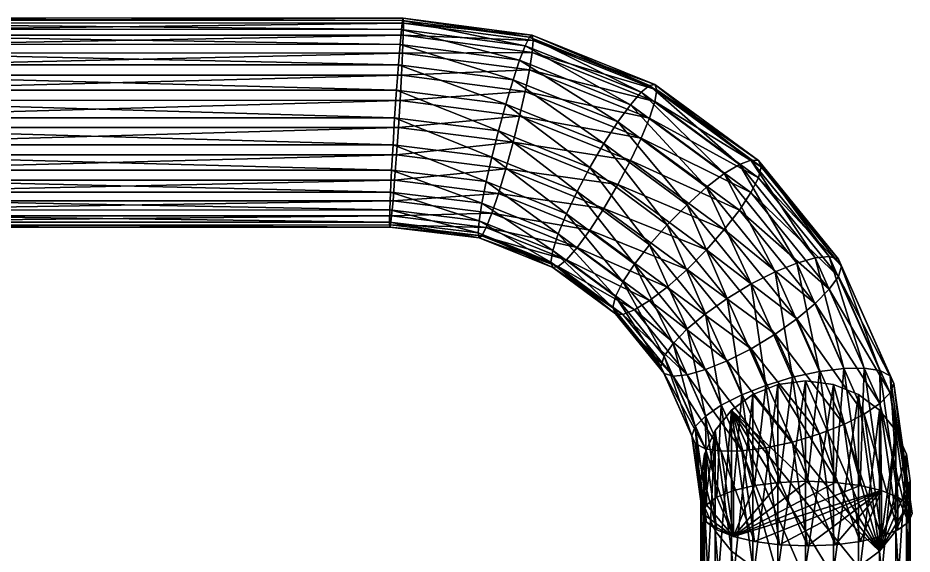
# Model space of a CAD drawing. Extents: x -41.6 to 42.5, y -37.8 to 42.9.
# Drawn here: x 30.12 to 41, y 36.38 to 42.91 of the extents above; entities that cross this region are included whole.
import ezdxf

# ---------------------------------------------------------------- set-up
doc = ezdxf.new("R2010")
doc.units = 0
doc.layers.add('VASSCRM', color=2, linetype='CONTINUOUS')

msp = doc.modelspace()

# ---------------------------------------------------------------- meshes
at = {"layer": 'VASSCRM', "color": 0}
mesh = msp.add_polyface(dxfattribs=at)
corners = [(23.225, 41.238), (23.225, 40.93), (34.725, 41.238), (23.225, 40.68), (34.702, 40.931), (23.225, 40.496), (34.682, 40.682), (23.225, 40.386), (34.665, 40.498), (23.225, 40.358), (34.651, 40.389), (23.225, 40.42), (34.643, 40.361), (23.225, 40.567), (34.64, 40.422), (23.225, 40.784), (34.643, 40.57), (23.225, 41.053), (34.651, 40.786), (23.225, 41.36), (34.665, 41.055), (23.225, 41.69), (34.682, 41.362), (23.225, 42.026), (34.702, 41.69), (23.225, 42.334), (34.725, 42.026), (23.225, 42.584), (34.748, 42.333), (23.225, 42.767), (34.768, 42.582), (23.225, 41.903), (23.225, 41.574), (34.768, 41.902), (34.748, 41.573), (11.725, 40.93), (11.725, 40.68), (11.725, 40.496), (11.725, 40.386), (11.725, 40.358), (11.725, 40.42), (11.725, 40.567), (11.725, 40.784), (11.725, 41.053), (11.725, 41.36), (11.725, 41.69), (11.725, 42.026), (11.725, 42.334), (11.725, 42.584), (11.725, 42.767), (11.725, 42.877), (23.225, 42.877), (11.725, 42.906), (23.225, 42.906), (11.725, 42.844), (23.225, 42.844), (11.725, 42.696), (23.225, 42.696), (11.725, 42.48), (23.225, 42.48), (11.725, 42.21), (23.225, 42.21), (11.725, 41.903), (11.725, 41.574), (11.725, 41.238)]
mesh.append_faces([[corners[k] for k in face] for face in [(0, 1, 2), (1, 3, 4), (3, 5, 6), (5, 7, 8), (7, 9, 10), (9, 11, 12), (11, 13, 14), (13, 15, 16), (15, 17, 18), (17, 19, 20), (19, 21, 22), (21, 23, 24), (23, 25, 26), (25, 27, 28), (27, 29, 30), (31, 32, 33), (32, 0, 34), (35, 1, 0), (36, 3, 1), (37, 5, 3), (38, 7, 5), (39, 9, 7), (40, 11, 9), (41, 13, 11), (42, 15, 13), (43, 17, 15), (42, 43, 15), (44, 19, 17), (43, 44, 17), (45, 21, 19), (44, 45, 19), (46, 23, 21), (45, 46, 21), (47, 25, 23), (46, 47, 23), (48, 27, 25), (47, 48, 25), (49, 29, 27), (48, 49, 27), (50, 51, 29), (49, 50, 29), (52, 53, 51), (50, 52, 51), (54, 55, 53), (52, 54, 53), (56, 57, 55), (54, 56, 55), (58, 59, 57), (56, 58, 57), (60, 61, 59), (58, 60, 59), (62, 31, 61), (60, 62, 61), (63, 32, 31), (62, 63, 31), (64, 0, 32), (63, 64, 32)]], dxfattribs={"color": 0})
mesh = msp.add_polyface(dxfattribs=at)
corners = [(34.725, 41.238), (34.702, 40.931), (36.053, 41.068), (34.682, 40.682), (35.964, 40.771), (34.665, 40.498), (35.884, 40.532), (34.651, 40.389), (35.816, 40.357), (34.643, 40.361), (35.763, 40.253), (34.64, 40.422), (35.717, 40.292), (35.729, 40.23), (34.643, 40.57), (35.729, 40.439), (34.651, 40.786), (34.665, 41.055), (35.763, 40.651), (34.682, 41.362), (35.816, 40.914), (34.702, 41.69), (35.884, 41.212), (34.725, 42.026), (35.964, 41.531), (34.748, 42.333), (36.053, 41.856), (34.768, 42.582), (36.143, 42.152), (34.785, 42.765), (36.223, 42.392), (34.799, 42.875), (36.291, 42.567), (34.807, 42.903), (36.343, 42.67), (34.81, 42.842), (36.377, 42.694), (34.807, 42.694), (36.389, 42.631), (34.799, 42.478), (36.377, 42.485), (34.785, 42.209), (36.343, 42.273), (34.768, 41.902), (36.291, 42.01), (34.748, 41.573), (36.223, 41.712), (36.143, 41.393), (23.225, 40.93), (23.225, 40.68), (23.225, 40.496), (23.225, 40.386), (23.225, 40.358), (23.225, 40.42), (23.225, 40.567), (23.225, 40.784), (23.225, 41.053), (23.225, 41.36), (23.225, 41.69), (23.225, 42.026), (23.225, 42.334), (23.225, 42.584), (23.225, 42.767), (23.225, 42.877), (23.225, 42.906), (23.225, 42.844), (23.225, 42.696), (23.225, 42.48), (23.225, 42.21), (23.225, 41.903), (23.225, 41.574), (23.225, 41.238)]
mesh.append_faces([[corners[k] for k in face] for face in [(0, 1, 2), (1, 3, 4), (3, 5, 6), (5, 7, 8), (7, 9, 10), (11, 12, 13), (9, 11, 13), (14, 15, 12), (11, 14, 12), (14, 16, 15), (16, 17, 18), (17, 19, 20), (19, 21, 22), (21, 23, 24), (23, 25, 26), (25, 27, 28), (27, 29, 30), (29, 31, 32), (31, 33, 34), (33, 35, 36), (35, 37, 38), (37, 39, 40), (39, 41, 42), (41, 43, 44), (43, 45, 46), (45, 0, 47), (48, 1, 0), (49, 3, 1), (50, 5, 3), (51, 7, 5), (52, 9, 7), (53, 11, 9), (54, 14, 11), (55, 16, 14), (56, 17, 16), (57, 19, 17), (58, 21, 19), (59, 23, 21), (60, 25, 23), (61, 27, 25), (62, 29, 27), (63, 31, 29), (62, 63, 29), (64, 33, 31), (63, 64, 31), (65, 35, 33), (64, 65, 33), (66, 37, 35), (65, 66, 35), (67, 39, 37), (66, 67, 37), (68, 41, 39), (67, 68, 39), (69, 43, 41), (68, 69, 41), (70, 45, 43), (71, 0, 45)]], dxfattribs={"color": 0})
mesh = msp.add_polyface(dxfattribs=at)
corners = [(36.604, 39.935), (36.627, 40.077), (37.358, 39.381), (35.964, 40.771), (37.077, 40.324), (37.248, 40.588), (36.053, 41.068), (35.884, 40.532), (36.923, 40.114), (35.816, 40.357), (36.793, 39.964), (35.763, 40.253), (36.692, 39.88), (35.729, 40.23), (36.627, 39.868), (35.717, 40.292), (35.729, 40.439), (35.763, 40.651), (36.692, 40.277), (35.816, 40.914), (36.793, 40.521), (35.884, 41.212), (36.923, 40.794), (35.964, 41.531), (37.077, 41.084), (36.053, 41.856), (37.248, 41.376), (36.143, 42.152), (36.223, 42.392), (37.418, 41.64), (36.291, 42.567), (37.572, 41.85), (36.343, 42.67), (37.702, 42.001), (36.377, 42.694), (37.803, 42.085), (36.377, 42.485), (36.343, 42.273), (37.868, 41.887), (36.291, 42.01), (37.803, 41.687), (36.223, 41.712), (37.702, 41.444), (36.143, 41.393), (37.572, 41.17), (37.418, 40.88), (34.702, 40.931), (34.682, 40.682), (34.665, 40.498), (34.651, 40.389), (34.643, 40.361), (34.651, 40.786), (34.665, 41.055), (34.682, 41.362), (34.702, 41.69), (34.725, 42.026), (34.748, 42.333), (34.768, 42.582), (34.785, 42.765), (34.799, 42.875), (34.807, 42.903), (34.81, 42.842), (36.389, 42.631), (34.807, 42.694), (34.799, 42.478), (34.785, 42.209), (34.768, 41.902), (34.748, 41.573), (34.725, 41.238)]
mesh.append_faces([[corners[k] for k in face] for face in [(0, 1, 2), (3, 4, 5), (6, 3, 5), (7, 8, 4), (3, 7, 4), (9, 10, 8), (7, 9, 8), (11, 12, 10), (9, 11, 10), (13, 14, 12), (11, 13, 12), (15, 0, 14), (13, 15, 14), (16, 1, 0), (15, 16, 0), (17, 18, 1), (16, 17, 1), (19, 20, 18), (17, 19, 18), (21, 22, 20), (19, 21, 20), (23, 24, 22), (21, 23, 22), (25, 26, 24), (23, 25, 24), (25, 27, 26), (27, 28, 29), (28, 30, 31), (30, 32, 33), (32, 34, 35), (36, 37, 38), (37, 39, 40), (39, 41, 42), (41, 43, 44), (43, 6, 45), (46, 3, 6), (47, 7, 3), (48, 9, 7), (49, 11, 9), (50, 13, 11), (51, 17, 16), (52, 19, 17), (53, 21, 19), (54, 23, 21), (55, 25, 23), (56, 27, 25), (57, 28, 27), (58, 30, 28), (59, 32, 30), (60, 34, 32), (61, 62, 34), (63, 36, 62), (64, 37, 36), (65, 39, 37), (66, 41, 39), (67, 43, 41), (68, 6, 43)]], dxfattribs={"color": 0})
mesh = msp.add_polyface(dxfattribs=at)
corners = [(37.805, 39.466), (37.622, 39.354), (38.487, 38.627), (37.481, 39.299), (38.264, 38.565), (37.391, 39.307), (37.358, 39.381), (37.981, 38.581), (37.39, 39.516), (37.941, 38.664), (37.481, 39.697), (38.092, 38.946), (37.981, 38.79), (37.622, 39.911), (38.264, 39.122), (37.805, 40.146), (38.02, 40.39), (38.487, 39.307), (37.077, 40.324), (38.02, 39.631), (38.26, 39.844), (37.248, 40.588), (36.923, 40.114), (36.793, 39.964), (36.692, 39.88), (36.627, 39.868), (36.604, 39.935), (36.627, 40.077), (36.692, 40.277), (36.793, 40.521), (36.923, 40.794), (37.077, 41.084), (37.248, 41.376), (38.26, 40.632), (37.418, 41.64), (38.499, 40.846), (37.572, 41.85), (37.702, 42.001), (38.714, 41.011), (37.803, 42.085), (38.897, 41.123), (37.803, 41.687), (37.702, 41.444), (39.038, 40.78), (37.572, 41.17), (38.897, 40.566), (37.418, 40.88), (38.714, 40.331), (38.499, 40.086), (36.143, 42.152), (36.223, 42.392), (36.291, 42.567), (36.343, 42.67), (36.377, 42.694), (37.868, 42.096), (36.389, 42.631), (37.891, 42.029), (36.377, 42.485), (37.868, 41.887), (36.343, 42.273), (36.291, 42.01), (36.223, 41.712), (36.143, 41.393), (36.053, 41.068)]
mesh.append_faces([[corners[k] for k in face] for face in [(0, 1, 2), (1, 3, 4), (5, 6, 7), (6, 8, 9), (10, 11, 12), (8, 10, 12), (13, 14, 11), (10, 13, 11), (13, 15, 14), (15, 16, 17), (18, 19, 20), (21, 18, 20), (22, 0, 19), (18, 22, 19), (23, 1, 0), (22, 23, 0), (24, 3, 1), (23, 24, 1), (25, 5, 3), (24, 25, 3), (26, 6, 5), (25, 26, 5), (27, 8, 6), (28, 10, 8), (27, 28, 8), (29, 13, 10), (28, 29, 10), (30, 15, 13), (29, 30, 13), (31, 16, 15), (30, 31, 15), (32, 33, 16), (31, 32, 16), (34, 35, 33), (32, 34, 33), (34, 36, 35), (36, 37, 38), (37, 39, 40), (41, 42, 43), (42, 44, 45), (44, 46, 47), (21, 20, 48), (46, 21, 48), (49, 34, 32), (50, 36, 34), (51, 37, 36), (52, 39, 37), (53, 54, 39), (55, 56, 54), (53, 55, 54), (57, 58, 56), (55, 57, 56), (59, 41, 58), (60, 42, 41), (61, 44, 42), (62, 46, 44), (63, 21, 46)]], dxfattribs={"color": 0})
mesh = msp.add_polyface(dxfattribs=at)
corners = [(38.749, 39.493), (39.042, 39.67), (39.22, 38.435), (39.334, 39.818), (39.546, 38.534), (39.597, 39.924), (39.873, 38.605), (39.82, 39.986), (40.416, 38.644), (40.167, 38.641), (39.992, 40.002), (40.608, 38.615), (40.103, 39.97), (40.142, 39.887), (40.732, 38.553), (40.103, 39.761), (40.776, 38.459), (39.992, 39.605), (40.732, 38.343), (39.82, 39.43), (40.608, 38.217), (38.02, 39.631), (38.749, 38.733), (39.042, 38.882), (38.26, 39.844), (37.805, 39.466), (37.805, 40.146), (38.487, 39.307), (38.264, 39.122), (38.02, 40.39), (38.26, 40.632), (38.499, 40.846), (38.714, 41.011), (38.897, 41.123), (39.038, 41.177), (39.129, 41.169), (39.161, 41.095), (39.129, 40.96), (39.038, 40.78), (38.897, 40.566), (38.714, 40.331), (39.597, 39.244), (38.499, 40.086), (39.334, 39.058), (37.572, 41.85), (37.702, 42.001), (37.803, 42.085), (37.868, 42.096), (37.891, 42.029), (37.868, 41.887), (37.803, 41.687), (37.702, 41.444), (37.572, 41.17), (37.418, 40.88)]
mesh.append_faces([[corners[k] for k in face] for face in [(0, 1, 2), (1, 3, 4), (3, 5, 6), (7, 8, 9), (5, 7, 9), (10, 11, 8), (7, 10, 8), (10, 12, 11), (12, 13, 14), (13, 15, 16), (15, 17, 18), (17, 19, 20), (21, 22, 23), (24, 21, 23), (21, 25, 22), (26, 27, 28), (29, 0, 27), (30, 1, 0), (29, 30, 0), (31, 3, 1), (30, 31, 1), (32, 5, 3), (31, 32, 3), (33, 7, 5), (32, 33, 5), (34, 10, 7), (33, 34, 7), (35, 12, 10), (34, 35, 10), (36, 13, 12), (35, 36, 12), (37, 15, 13), (36, 37, 13), (38, 17, 15), (37, 38, 15), (39, 19, 17), (38, 39, 17), (40, 41, 19), (39, 40, 19), (42, 43, 41), (40, 42, 41), (24, 23, 43), (42, 24, 43), (44, 32, 31), (45, 33, 32), (46, 34, 33), (47, 35, 34), (46, 47, 34), (48, 36, 35), (47, 48, 35), (49, 37, 36), (48, 49, 36), (50, 38, 37), (49, 50, 37), (51, 39, 38), (52, 40, 39), (53, 42, 40)]], dxfattribs={"color": 0})
mesh = msp.add_polyface(dxfattribs=at)
corners = [(40.954, 36.981), (41, 36.877), (40.954, 36.772), (40.826, 37.075), (40.826, 36.678), (40.626, 36.598), (40.626, 37.155), (40.368, 36.537), (40.064, 36.497), (39.725, 36.483), (39.386, 36.497), (39.082, 36.537), (38.824, 36.598), (40.368, 37.217), (40.064, 37.256), (39.725, 37.271), (39.386, 37.256), (39.22, 37.675), (39.546, 37.746), (39.546, 38.534), (39.22, 38.435), (39.873, 38.605), (40.167, 38.641), (40.416, 38.644), (40.608, 38.615), (40.732, 38.553), (40.776, 38.459), (40.732, 38.343), (40.608, 38.217), (40.416, 38.087), (40.167, 37.961), (39.873, 37.845), (39.042, 39.67), (39.334, 39.818), (39.597, 39.924), (40.103, 39.97), (40.142, 39.887), (40.103, 39.761), (39.992, 39.605), (39.82, 39.43), (39.597, 39.244), (39.334, 39.058), (39.042, 38.882)]
mesh.append_faces([[corners[k] for k in face] for face in [(0, 1, 2), (3, 0, 2), (3, 2, 4), (3, 4, 5), (6, 3, 5), (6, 5, 7), (6, 7, 8), (6, 8, 9), (6, 9, 10), (6, 10, 11), (6, 11, 12), (13, 6, 12), (14, 13, 12), (15, 14, 12), (16, 15, 12), (17, 10, 9), (18, 17, 9), (19, 15, 16), (20, 19, 16), (21, 14, 15), (19, 21, 15), (22, 13, 14), (21, 22, 14), (23, 6, 13), (22, 23, 13), (24, 3, 6), (23, 24, 6), (25, 0, 3), (24, 25, 3), (26, 1, 0), (25, 26, 0), (27, 2, 1), (26, 27, 1), (28, 4, 2), (27, 28, 2), (29, 5, 4), (28, 29, 4), (30, 7, 5), (29, 30, 5), (31, 8, 7), (30, 31, 7), (18, 9, 8), (31, 18, 8), (32, 19, 20), (33, 21, 19), (34, 22, 21), (35, 25, 24), (36, 26, 25), (37, 27, 26), (38, 28, 27), (39, 29, 28), (40, 30, 29), (39, 40, 29), (41, 31, 30), (40, 41, 30), (42, 18, 31), (41, 42, 31)]], dxfattribs={"color": 0})
mesh = msp.add_polyface(dxfattribs=at)
corners = [(39.082, 37.217), (39.386, 37.256), (38.824, 36.598), (38.824, 37.155), (38.624, 37.075), (38.496, 36.981), (38.45, 36.877), (38.496, 36.772), (38.624, 36.678), (38.926, 37.639), (39.082, 36.537), (39.386, 36.497), (39.22, 37.675), (38.677, 37.636), (38.485, 37.665), (38.361, 37.727), (38.317, 37.82), (38.361, 37.936), (38.485, 38.063), (38.677, 38.193), (38.926, 38.319), (39.22, 38.435), (38.749, 38.733), (39.546, 37.746), (39.042, 38.882), (38.487, 38.627), (38.264, 38.565), (38.092, 38.549), (37.981, 38.581), (37.941, 38.664), (37.981, 38.79), (38.092, 38.946), (38.264, 39.122), (38.487, 39.307), (38.749, 39.493), (37.805, 39.466), (37.622, 39.354), (37.481, 39.299), (37.391, 39.307), (37.358, 39.381), (37.39, 39.516)]
mesh.append_faces([[corners[k] for k in face] for face in [(0, 1, 2), (3, 0, 2), (4, 3, 2), (5, 4, 2), (6, 5, 2), (7, 6, 2), (8, 7, 2), (9, 10, 11), (12, 9, 11), (13, 2, 10), (9, 13, 10), (14, 8, 2), (13, 14, 2), (15, 7, 8), (14, 15, 8), (16, 6, 7), (15, 16, 7), (17, 5, 6), (16, 17, 6), (18, 4, 5), (17, 18, 5), (19, 3, 4), (18, 19, 4), (20, 0, 3), (19, 20, 3), (21, 1, 0), (20, 21, 0), (22, 12, 23), (24, 22, 23), (25, 9, 12), (22, 25, 12), (26, 13, 9), (25, 26, 9), (27, 14, 13), (26, 27, 13), (28, 15, 14), (27, 28, 14), (29, 16, 15), (28, 29, 15), (30, 17, 16), (29, 30, 16), (31, 18, 17), (30, 31, 17), (32, 19, 18), (31, 32, 18), (33, 20, 19), (32, 33, 19), (34, 21, 20), (33, 34, 20), (35, 25, 22), (36, 26, 25), (37, 27, 26), (38, 28, 27), (37, 38, 27), (39, 29, 28), (40, 30, 29)]], dxfattribs={"color": 0})
mesh = msp.add_polyface(dxfattribs=at)
corners = [(38.474, 36.954), (38.428, 37.276), (38.474, 37.598), (38.602, 37.888), (38.602, 36.665), (38.802, 36.419), (38.802, 38.133), (39.06, 36.23), (39.364, 36.107), (39.703, 36.064), (40.042, 36.107), (40.346, 36.23), (40.604, 36.419), (39.06, 38.323), (39.364, 38.445), (39.703, 38.489), (40.042, 38.445), (40.346, 38.323), (40.604, 38.133), (40.803, 37.888), (40.932, 37.598), (40.978, 37.276), (40.932, 36.954), (40.803, 36.665), (40.604, 34.153), (40.803, 34.399), (40.932, 34.688), (40.978, 35.01), (40.932, 35.332), (40.803, 35.622), (40.604, 35.867), (40.346, 36.057), (40.042, 36.179), (39.703, 36.223), (39.364, 36.179), (39.06, 36.057), (38.802, 35.867), (38.602, 35.622), (38.474, 35.332), (38.428, 35.01), (38.474, 34.688), (38.602, 34.399), (38.802, 34.153), (39.06, 33.963), (39.703, 33.956)]
mesh.append_faces([[corners[k] for k in face] for face in [(0, 1, 2), (0, 2, 3), (4, 0, 3), (5, 4, 3), (5, 3, 6), (7, 5, 6), (8, 7, 6), (9, 8, 6), (10, 9, 6), (11, 10, 6), (12, 11, 6), (12, 6, 13), (12, 13, 14), (12, 14, 15), (12, 15, 16), (12, 16, 17), (12, 17, 18), (12, 18, 19), (12, 19, 20), (12, 20, 21), (12, 21, 22), (12, 22, 23), (11, 12, 24), (12, 23, 25), (23, 22, 26), (22, 21, 27), (22, 27, 26), (21, 20, 28), (21, 28, 27), (20, 19, 29), (20, 29, 28), (19, 18, 30), (19, 30, 29), (18, 17, 31), (18, 31, 30), (17, 16, 32), (17, 32, 31), (16, 15, 33), (16, 33, 32), (15, 14, 34), (15, 34, 33), (14, 13, 35), (14, 35, 34), (13, 6, 36), (13, 36, 35), (6, 3, 37), (6, 37, 36), (3, 2, 38), (3, 38, 37), (2, 1, 39), (2, 39, 38), (1, 0, 40), (1, 40, 39), (0, 4, 41), (4, 5, 42), (5, 7, 43), (32, 33, 44)]], dxfattribs={"color": 0})
mesh = msp.add_polyface(dxfattribs=at)
corners = [(39.703, 36.064), (40.042, 36.107), (40.042, 33.841), (39.703, 33.798), (40.346, 36.23), (40.346, 33.963), (40.604, 34.153), (40.604, 36.419), (40.803, 34.399), (40.803, 36.665), (40.932, 34.688), (38.474, 36.954), (38.602, 34.399), (38.474, 34.688), (38.602, 36.665), (38.802, 34.153), (38.802, 36.419), (39.06, 33.963), (39.06, 36.23), (39.364, 36.107), (39.364, 33.841), (40.042, 31.575), (40.346, 31.697), (40.604, 31.887), (40.803, 32.132), (40.932, 32.422), (40.978, 35.01), (40.978, 32.744), (40.932, 35.332), (40.932, 33.066), (40.803, 35.622), (40.803, 33.356), (40.604, 35.867), (40.604, 33.601), (40.346, 36.057), (40.346, 33.791), (40.042, 36.179), (40.042, 33.913), (39.703, 33.956), (39.703, 36.223), (39.364, 36.179), (39.364, 33.913), (39.06, 36.057), (39.06, 33.791), (38.802, 35.867), (38.802, 33.601), (38.602, 35.622), (38.602, 33.356), (38.474, 35.332), (38.474, 33.066), (38.428, 35.01), (38.428, 32.744), (38.474, 32.422), (38.602, 32.132), (38.802, 31.887), (39.06, 31.697), (39.364, 31.575), (39.703, 31.532), (40.042, 31.647), (39.703, 31.69), (39.364, 31.647), (39.06, 31.525)]
mesh.append_faces([[corners[k] for k in face] for face in [(0, 1, 2), (0, 2, 3), (1, 4, 5), (1, 5, 2), (4, 6, 5), (7, 8, 6), (9, 10, 8), (11, 12, 13), (14, 15, 12), (16, 17, 15), (18, 19, 20), (18, 20, 17), (19, 0, 3), (19, 3, 20), (3, 2, 21), (2, 5, 22), (5, 6, 23), (6, 8, 24), (8, 10, 25), (8, 25, 24), (10, 26, 27), (10, 27, 25), (26, 28, 29), (26, 29, 27), (28, 30, 31), (28, 31, 29), (30, 32, 33), (30, 33, 31), (32, 34, 35), (32, 35, 33), (34, 36, 37), (34, 37, 35), (36, 38, 37), (39, 40, 41), (39, 41, 38), (40, 42, 43), (40, 43, 41), (42, 44, 45), (42, 45, 43), (44, 46, 47), (44, 47, 45), (46, 48, 49), (46, 49, 47), (48, 50, 51), (48, 51, 49), (50, 13, 52), (50, 52, 51), (13, 12, 53), (13, 53, 52), (12, 15, 54), (15, 17, 55), (17, 20, 56), (20, 3, 57), (35, 37, 58), (37, 38, 59), (38, 41, 60), (41, 43, 61)]], dxfattribs={"color": 0})

doc.saveas('drawing.dxf')
